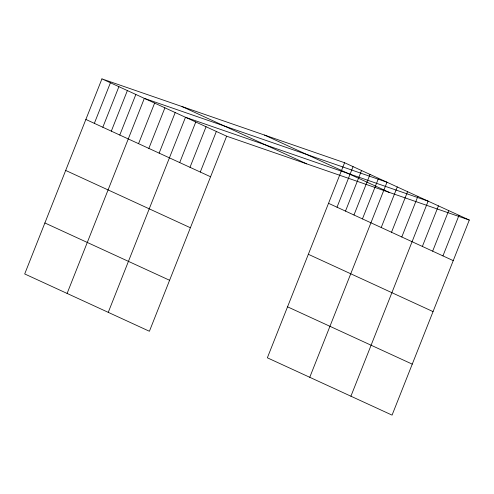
<?xml version="1.0" encoding="UTF-8"?>
<svg xmlns="http://www.w3.org/2000/svg" width="494" height="494" viewBox="0 0 494 494"><rect width="100%" height="100%" fill="white"/><g stroke="black" fill="none" stroke-linecap="round" stroke-linejoin="round"><path stroke-width="0.74" d="M101.931 78.879L24.7 273.948L149.41 331.264L226.641 136.196L101.931 78.879L344.59 162.736L469.3 220.052L392.069 415.121L267.359 357.804L344.59 162.736M94.348 123.352L110.415 82.776M102.826 127.248L118.893 86.672M111.311 131.145L127.372 90.575M119.789 135.041L135.85 94.471M67.098 293.436L144.334 98.368L386.993 182.224L309.763 377.293M138.555 143.668L154.622 103.098M148.848 148.398L164.91 107.822M159.136 153.128L175.197 112.552M108.254 312.35L185.485 117.282L428.144 201.138L350.913 396.207M179.711 162.582L195.772 122.012M189.999 167.312L206.066 126.742M200.286 172.042L216.353 131.466M337.007 207.208L353.074 166.632M345.491 211.105L361.552 170.529M353.97 215.001L370.031 174.431M362.448 218.898L378.515 178.328M381.22 227.524L397.281 186.954M391.507 232.254L407.569 191.684M401.795 236.984L417.856 196.408M422.37 246.438L438.437 205.868M432.658 251.168L448.725 210.598M442.945 255.898L459.012 215.322M226.641 136.196L469.3 220.052M264.512 135.066L389.223 192.382M182.008 106.55L306.718 163.866M328.529 203.312L453.239 260.628M85.87 119.455L210.574 176.772M308.342 254.293L433.053 311.609M65.683 170.436L190.388 227.753M287.545 306.823L412.255 364.14M44.886 222.967L169.59 280.277"/></g></svg>
